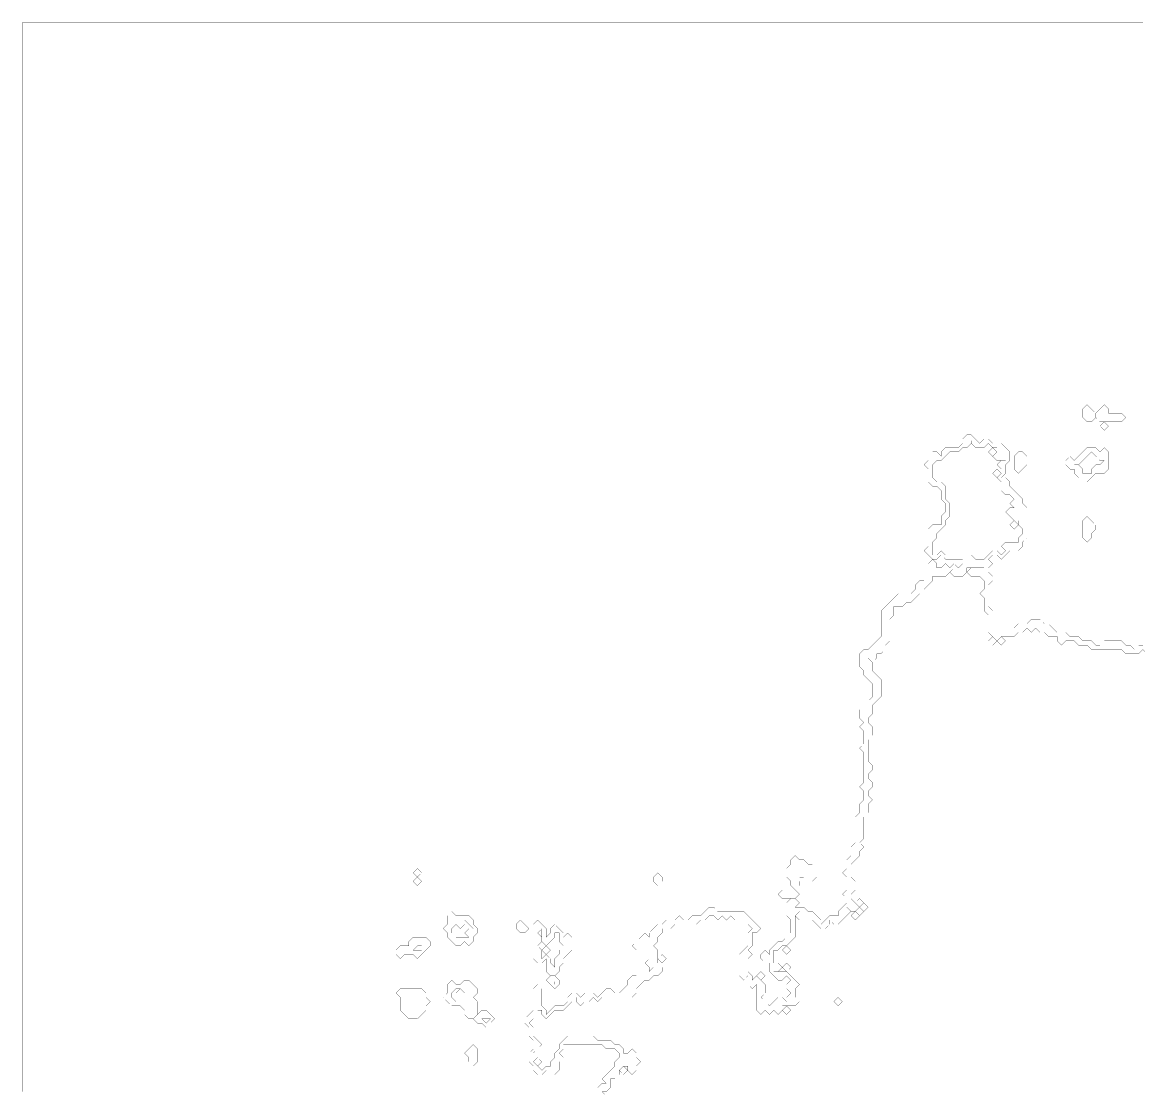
# Model space of a CAD drawing. Header units: metres. Extents: x 0 to 5045, y -5045 to 0.
# Drawn here: x 0 to 2567, y -2453 to 0 of the extents above; entities that cross this region are included whole.
import ezdxf

# ---------------------------------------------------------------- set-up
doc = ezdxf.new("R2010")
doc.units = ezdxf.units.M
doc.layers.add('conductor', color=1, linetype='Continuous')
doc.layers.add('substrate', color=5, linetype='Continuous')

msp = doc.modelspace()

# ---------------------------------------------------------------- linework, layer by layer
at = {"layer": 'conductor', "const_width": 0.5}
for points in [[(2181.9, -957.7), (2181.9, -967.6), (2172.1, -977.4), (2162.2, -977.4), (2152.3, -987.3), (2142.5, -987.3), (2132.6, -987.3), (2122.7, -997.2), (2112.8, -1007.1), (2103, -1007.1), (2093.1, -1016.9), (2093.1, -1026.8), (2093.1, -1036.7), (2093.1, -1046.5), (2103, -1056.4), (2112.8, -1056.4), (2122.7, -1066.3), (2122.7, -1076.2), (2122.7, -1086), (2122.7, -1095.9), (2132.6, -1105.8), (2132.6, -1115.7), (2132.6, -1125.5), (2132.6, -1135.4), (2122.7, -1145.3), (2122.7, -1155.1), (2112.8, -1165), (2103, -1174.9), (2103, -1184.8), (2093.1, -1194.6), (2093.1, -1204.5), (2093.1, -1214.4), (2093.1, -1224.3), (2103, -1224.3), (2112.8, -1214.4), (2122.7, -1224.3), (2132.6, -1224.3), (2142.5, -1224.3), (2152.3, -1224.3), (2162.2, -1224.3), (2172.1, -1224.3), (2181.9, -1224.3), (2191.8, -1234.1), (2201.7, -1234.1), (2211.6, -1234.1), (2221.4, -1224.3), (2231.3, -1214.4), (2241.2, -1214.4), (2251.1, -1224.3), (2260.9, -1214.4), (2251.1, -1204.5), (2260.9, -1194.6), (2270.8, -1194.6), (2280.7, -1194.6), (2290.5, -1194.6), (2290.5, -1184.8), (2300.4, -1174.9), (2300.4, -1165), (2290.5, -1155.1), (2290.5, -1145.3), (2280.7, -1145.3), (2270.8, -1135.4), (2260.9, -1125.5), (2270.8, -1115.7), (2280.7, -1115.7), (2270.8, -1105.8), (2280.7, -1095.9), (2270.8, -1086), (2260.9, -1086), (2251.1, -1076.2), (2251.1, -1066.3), (2251.1, -1056.4), (2241.2, -1046.5), (2251.1, -1036.7), (2251.1, -1026.8), (2241.2, -1016.9), (2251.1, -1007.1), (2260.9, -1007.1), (2251.1, -1007.1), (2241.2, -1007.1), (2231.3, -997.2), (2241.2, -987.3), (2241.2, -977.4), (2231.3, -977.4), (2221.4, -967.6), (2211.6, -977.4), (2201.7, -977.4), (2191.8, -977.4), (2181.9, -967.6)], [(2221.4, -987.3), (2231.3, -977.4), (2241.2, -987.3), (2231.3, -997.2)], [(2458.4, -987.3), (2448.5, -997.2), (2438.6, -1007.1), (2428.8, -1016.9), (2418.9, -1016.9), (2428.8, -1016.9), (2438.6, -1026.8), (2438.6, -1036.7), (2448.5, -1036.7), (2458.4, -1036.7), (2458.4, -1026.8), (2468.3, -1016.9), (2478.1, -1016.9), (2488, -1007.1), (2478.1, -1007.1), (2468.3, -997.2)], [(2231.3, -1036.7), (2241.2, -1026.8), (2251.1, -1036.7), (2241.2, -1046.5)], [(2270.8, -1155.1), (2280.7, -1145.3), (2290.5, -1155.1), (2280.7, -1165)], [(2142.5, -1253.9), (2132.6, -1263.8), (2122.7, -1273.6), (2112.8, -1273.6), (2103, -1273.6), (2093.1, -1273.6), (2093.1, -1283.5), (2083.2, -1293.4), (2073.3, -1303.2), (2063.5, -1303.2), (2063.5, -1313.1), (2053.6, -1323), (2043.7, -1332.9), (2033.8, -1332.9), (2024, -1342.7), (2014.1, -1342.7), (2004.2, -1342.7), (2004.2, -1352.6), (2004.2, -1362.5), (1994.4, -1372.4), (1994.4, -1382.2), (1994.4, -1392.1), (1994.4, -1402), (1994.4, -1411.8), (1994.4, -1421.7), (1984.5, -1431.6), (1984.5, -1441.5), (1974.6, -1451.3), (1964.7, -1451.3), (1964.7, -1461.2), (1954.9, -1471.1), (1945, -1461.2), (1954.9, -1471.1), (1954.9, -1481), (1954.9, -1490.8), (1964.7, -1500.7), (1974.6, -1510.6), (1974.6, -1520.4), (1974.6, -1530.3), (1974.6, -1540.2), (1974.6, -1550.1), (1964.7, -1559.9), (1954.9, -1569.8), (1954.9, -1579.7), (1954.9, -1589.6), (1945, -1599.4), (1945, -1609.3), (1954.9, -1619.2), (1954.9, -1629.1), (1954.9, -1638.9), (1945, -1648.8), (1945, -1658.7), (1945, -1668.5), (1945, -1678.4), (1945, -1688.3), (1945, -1698.2), (1954.9, -1708), (1954.9, -1717.9), (1945, -1727.8), (1945, -1737.7), (1954.9, -1747.5), (1954.9, -1757.4), (1945, -1767.3), (1945, -1777.1), (1954.9, -1787), (1945, -1796.9), (1945, -1806.8), (1945, -1816.6), (1935.1, -1826.5), (1935.1, -1836.4), (1935.1, -1846.3), (1935.1, -1856.1), (1935.1, -1866), (1935.1, -1875.9), (1925.2, -1885.8), (1935.1, -1895.6), (1925.2, -1905.5), (1925.2, -1915.4), (1915.4, -1925.2), (1905.5, -1935.1), (1905.5, -1945), (1905.5, -1954.9), (1905.5, -1964.7), (1915.4, -1974.6), (1915.4, -1984.5), (1915.4, -1994.4), (1905.5, -2004.2), (1905.5, -2014.1), (1915.4, -2024), (1925.2, -2033.8), (1915.4, -2043.7), (1905.5, -2043.7), (1895.6, -2033.8), (1905.5, -2043.7), (1895.6, -2053.6), (1885.8, -2063.5), (1875.9, -2073.3), (1866, -2073.3), (1856.1, -2063.5), (1856.1, -2073.3), (1846.3, -2083.2), (1836.4, -2083.2), (1826.5, -2073.3), (1816.6, -2063.5), (1806.8, -2063.5), (1796.9, -2063.5), (1787, -2063.5), (1777.1, -2053.6), (1787, -2043.7), (1777.1, -2053.6), (1777.1, -2063.5), (1777.1, -2073.3), (1777.1, -2083.2), (1777.1, -2093.1), (1777.1, -2103), (1767.3, -2112.8), (1757.4, -2122.7), (1747.5, -2122.7), (1737.7, -2132.6), (1727.8, -2132.6), (1727.8, -2142.5), (1727.8, -2152.3), (1727.8, -2162.2), (1737.7, -2162.2), (1747.5, -2172.1), (1737.7, -2181.9), (1727.8, -2181.9), (1737.7, -2181.9), (1747.5, -2181.9), (1757.4, -2181.9), (1767.3, -2191.8), (1777.1, -2201.7), (1787, -2211.6), (1777.1, -2221.4), (1777.1, -2231.3), (1777.1, -2241.2), (1787, -2251.1), (1777.1, -2260.9), (1767.3, -2260.9), (1757.4, -2260.9), (1747.5, -2260.9), (1747.5, -2270.8), (1737.7, -2280.7), (1727.8, -2270.8), (1717.9, -2280.7), (1708, -2270.8), (1698.2, -2280.7), (1688.3, -2270.8), (1688.3, -2260.9), (1688.3, -2251.1), (1688.3, -2241.2), (1688.3, -2231.3), (1688.3, -2221.4), (1688.3, -2211.6), (1678.4, -2221.4), (1668.5, -2211.6), (1668.5, -2201.7), (1668.5, -2191.8), (1658.7, -2201.7), (1648.8, -2191.8), (1648.8, -2181.9), (1648.8, -2172.1), (1648.8, -2162.2), (1648.8, -2152.3), (1648.8, -2142.5), (1658.7, -2132.6), (1668.5, -2122.7), (1668.5, -2112.8), (1668.5, -2103), (1668.5, -2093.1), (1678.4, -2083.2), (1668.5, -2073.3), (1668.5, -2063.5), (1658.7, -2063.5), (1648.8, -2063.5), (1638.9, -2063.5), (1629.1, -2053.6), (1619.2, -2063.5), (1609.3, -2053.6), (1599.4, -2063.5), (1589.6, -2053.6), (1579.7, -2053.6), (1569.8, -2063.5), (1559.9, -2063.5), (1550.1, -2073.3), (1540.2, -2073.3), (1530.3, -2073.3), (1520.4, -2073.3), (1510.6, -2073.3), (1500.7, -2073.3), (1490.8, -2083.2), (1481, -2083.2), (1471.1, -2083.2), (1471.1, -2093.1), (1461.2, -2103), (1461.2, -2112.8), (1451.3, -2122.7), (1461.2, -2132.6), (1461.2, -2142.5), (1461.2, -2152.3), (1461.2, -2162.2), (1471.1, -2172.1), (1471.1, -2181.9), (1461.2, -2191.8), (1451.3, -2191.8), (1441.5, -2201.7), (1431.6, -2201.7), (1421.7, -2211.6), (1411.8, -2221.4), (1411.8, -2231.3), (1402, -2241.2), (1392.1, -2241.2), (1382.2, -2241.2), (1372.4, -2241.2), (1362.5, -2241.2), (1352.6, -2241.2), (1342.7, -2241.2), (1332.9, -2241.2), (1323, -2251.1), (1313.1, -2241.2), (1303.2, -2251.1), (1293.4, -2251.1), (1283.5, -2260.9), (1273.6, -2251.1), (1273.6, -2241.2), (1263.8, -2241.2), (1263.8, -2251.1), (1253.9, -2260.9), (1244, -2270.8), (1234.1, -2270.8), (1224.3, -2270.8), (1214.4, -2280.7), (1204.5, -2290.5), (1194.6, -2280.7), (1194.6, -2270.8), (1184.8, -2270.8), (1174.9, -2280.7), (1174.9, -2290.5), (1165, -2300.4), (1174.9, -2310.3), (1174.9, -2320.2), (1174.9, -2330), (1184.8, -2339.9), (1194.6, -2349.8), (1184.8, -2359.7), (1174.9, -2369.5), (1174.9, -2379.4), (1174.9, -2389.3), (1184.8, -2399.2), (1194.6, -2409), (1204.5, -2399.2), (1214.4, -2399.2), (1214.4, -2389.3), (1224.3, -2379.4), (1224.3, -2369.5), (1234.1, -2359.7), (1234.1, -2349.8), (1244, -2339.9), (1253.9, -2330), (1263.8, -2330), (1273.6, -2330), (1283.5, -2330), (1293.4, -2330), (1303.2, -2330), (1313.1, -2330), (1323, -2339.9), (1332.9, -2339.9), (1342.7, -2339.9), (1352.6, -2339.9), (1362.5, -2349.8), (1372.4, -2349.8), (1382.2, -2359.7), (1382.2, -2369.5), (1392.1, -2369.5), (1402, -2359.7), (1411.8, -2369.5), (1411.8, -2379.4), (1421.7, -2389.3), (1411.8, -2399.2), (1411.8, -2409), (1402, -2418.9), (1392.1, -2409), (1392.1, -2399.2), (1382.2, -2399.2), (1372.4, -2409), (1372.4, -2418.9), (1362.5, -2428.8), (1352.6, -2428.8), (1352.6, -2438.6), (1352.6, -2448.5), (1342.7, -2458.4), (1332.9, -2458.4), (1342.7, -2468.3), (1332.9, -2478.1), (1342.7, -2488), (1342.7, -2497.9), (1352.6, -2507.8), (1352.6, -2517.6), (1362.5, -2507.8), (1362.5, -2497.9), (1372.4, -2488), (1382.2, -2478.1), (1392.1, -2478.1), (1402, -2468.3), (1411.8, -2478.1), (1421.7, -2488), (1431.6, -2497.9), (1441.5, -2507.8), (1431.6, -2517.6), (1441.5, -2517.6), (1451.3, -2527.5), (1441.5, -2537.4), (1441.5, -2547.2), (1431.6, -2557.1), (1431.6, -2567), (1421.7, -2576.9), (1411.8, -2586.7), (1402, -2596.6), (1392.1, -2596.6), (1382.2, -2586.7), (1372.4, -2586.7), (1362.5, -2576.9), (1352.6, -2576.9), (1342.7, -2586.7), (1352.6, -2596.6), (1362.5, -2596.6), (1372.4, -2586.7), (1382.2, -2596.6), (1392.1, -2596.6), (1402, -2596.6), (1411.8, -2606.5), (1421.7, -2616.4), (1411.8, -2626.2), (1421.7, -2636.1), (1431.6, -2646), (1441.5, -2655.8), (1441.5, -2665.7), (1431.6, -2675.6), (1441.5, -2675.6), (1451.3, -2685.5), (1451.3, -2695.3), (1451.3, -2705.2), (1441.5, -2715.1), (1431.6, -2715.1), (1441.5, -2715.1), (1451.3, -2725), (1441.5, -2734.8), (1441.5, -2744.7), (1431.6, -2754.6), (1431.6, -2764.5), (1421.7, -2774.3), (1421.7, -2784.2), (1411.8, -2794.1), (1411.8, -2803.9), (1402, -2813.8), (1402, -2823.7), (1392.1, -2833.6), (1382.2, -2823.7), (1382.2, -2833.6), (1392.1, -2833.6), (1402, -2843.4), (1402, -2853.3), (1411.8, -2863.2), (1402, -2873.1), (1411.8, -2882.9), (1402, -2892.8), (1402, -2902.7), (1392.1, -2912.5), (1402, -2922.4), (1402, -2932.3), (1411.8, -2942.2), (1411.8, -2952), (1421.7, -2961.9), (1421.7, -2971.8), (1431.6, -2971.8), (1441.5, -2971.8), (1451.3, -2981.7), (1451.3, -2991.5), (1461.2, -3001.4), (1471.1, -3001.4), (1481, -3001.4), (1490.8, -2991.5), (1500.7, -3001.4), (1510.6, -3001.4), (1520.4, -2991.5), (1530.3, -2991.5), (1540.2, -2991.5), (1550.1, -3001.4), (1559.9, -3011.3), (1569.8, -3011.3), (1579.7, -3021.2), (1569.8, -3031), (1579.7, -3040.9), (1589.6, -3050.8), (1579.7, -3060.6), (1589.6, -3070.5), (1599.4, -3070.5), (1609.3, -3080.4), (1619.2, -3070.5), (1629.1, -3080.4), (1638.9, -3070.5), (1648.8, -3070.5), (1658.7, -3070.5), (1668.5, -3070.5), (1678.4, -3070.5), (1688.3, -3070.5), (1698.2, -3080.4), (1708, -3080.4), (1717.9, -3080.4), (1727.8, -3070.5), (1737.7, -3070.5), (1747.5, -3070.5), (1757.4, -3070.5), (1767.3, -3070.5), (1777.1, -3070.5), (1787, -3070.5), (1796.9, -3070.5), (1806.8, -3070.5), (1816.6, -3070.5), (1826.5, -3070.5), (1826.5, -3060.6), (1836.4, -3050.8), (1826.5, -3040.9), (1836.4, -3031), (1826.5, -3021.2), (1826.5, -3011.3), (1826.5, -3001.4), (1816.6, -2991.5), (1826.5, -2981.7), (1836.4, -2971.8), (1846.3, -2971.8), (1856.1, -2981.7), (1866, -2991.5), (1875.9, -2991.5), (1885.8, -2991.5), (1895.6, -2991.5), (1905.5, -3001.4), (1895.6, -3011.3), (1905.5, -3011.3), (1915.4, -3011.3), (1925.2, -3021.2), (1915.4, -3031), (1925.2, -3040.9), (1925.2, -3050.8), (1925.2, -3060.6), (1925.2, -3070.5), (1925.2, -3080.4), (1925.2, -3090.3), (1935.1, -3100.1), (1945, -3110), (1945, -3119.9), (1954.9, -3129.8), (1945, -3139.6), (1945, -3149.5), (1945, -3159.4), (1945, -3169.2), (1935.1, -3179.1), (1935.1, -3189), (1935.1, -3198.9), (1945, -3208.7), (1954.9, -3218.6), (1954.9, -3228.5), (1964.7, -3238.4), (1974.6, -3248.2), (1974.6, -3258.1), (1974.6, -3268), (1984.5, -3277.9), (1994.4, -3287.7), (1984.5, -3297.6), (1994.4, -3297.6), (2004.2, -3307.5), (2004.2, -3317.3), (2014.1, -3317.3), (2024, -3307.5), (2033.8, -3297.6), (2043.7, -3297.6), (2053.6, -3297.6), (2063.5, -3297.6), (2073.3, -3287.7), (2083.2, -3277.9), (2093.1, -3277.9), (2103, -3277.9), (2112.8, -3287.7), (2112.8, -3297.6), (2122.7, -3307.5), (2122.7, -3317.3), (2112.8, -3327.2), (2103, -3337.1), (2093.1, -3337.1), (2093.1, -3347), (2083.2, -3356.8), (2073.3, -3356.8), (2063.5, -3356.8), (2053.6, -3356.8), (2043.7, -3366.7), (2033.8, -3366.7), (2043.7, -3366.7), (2053.6, -3376.6), (2063.5, -3386.5), (2053.6, -3396.3), (2043.7, -3396.3), (2053.6, -3406.2), (2043.7, -3416.1), (2033.8, -3416.1), (2024, -3425.9), (2014.1, -3435.8), (2004.2, -3445.7), (1994.4, -3455.6), (1984.5, -3455.6), (1984.5, -3465.4), (1974.6, -3475.3), (1974.6, -3485.2), (1964.7, -3495.1), (1964.7, -3504.9), (1964.7, -3514.8), (1954.9, -3524.7), (1954.9, -3534.6), (1954.9, -3544.4), (1964.7, -3554.3), (1974.6, -3564.2), (1984.5, -3564.2), (1994.4, -3554.3), (2004.2, -3564.2), (2014.1, -3564.2), (2024, -3574), (2033.8, -3574), (2043.7, -3583.9), (2053.6, -3583.9), (2063.5, -3593.8), (2073.3, -3593.8), (2083.2, -3603.7), (2093.1, -3613.5), (2103, -3623.4), (2112.8, -3633.3), (2122.7, -3623.4), (2132.6, -3633.3), (2142.5, -3623.4), (2152.3, -3613.5), (2162.2, -3613.5), (2172.1, -3613.5), (2181.9, -3613.5), (2191.8, -3613.5), (2201.7, -3613.5), (2211.6, -3613.5), (2221.4, -3613.5), (2231.3, -3613.5), (2241.2, -3613.5), (2251.1, -3613.5), (2260.9, -3613.5), (2270.8, -3613.5), (2280.7, -3613.5), (2290.5, -3603.7), (2300.4, -3603.7), (2310.3, -3603.7), (2320.2, -3593.8), (2330, -3593.8), (2339.9, -3593.8), (2349.8, -3593.8), (2359.7, -3583.9), (2369.5, -3583.9), (2369.5, -3574), (2379.4, -3564.2), (2389.3, -3574), (2399.2, -3564.2), (2409, -3574), (2418.9, -3583.9), (2428.8, -3583.9), (2438.6, -3583.9), (2448.5, -3583.9), (2458.4, -3583.9), (2468.3, -3583.9), (2478.1, -3583.9), (2488, -3593.8), (2497.9, -3593.8), (2507.8, -3603.7), (2517.6, -3593.8), (2527.5, -3603.7), (2527.5, -3613.5), (2527.5, -3603.7), (2537.4, -3593.8), (2547.2, -3593.8), (2557.1, -3593.8), (2567, -3603.7), (2567, -3613.5), (2576.9, -3603.7), (2586.7, -3603.7), (2596.6, -3593.8), (2606.5, -3603.7), (2616.4, -3593.8), (2626.2, -3593.8), (2636.1, -3593.8), (2646, -3583.9), (2655.8, -3583.9), (2665.7, -3583.9), (2675.6, -3583.9), (2685.5, -3593.8), (2695.3, -3603.7), (2705.2, -3613.5), (2715.1, -3623.4), (2725, -3633.3), (2725, -3643.2), (2734.8, -3643.2), (2744.7, -3643.2), (2754.6, -3643.2), (2764.5, -3643.2), (2774.3, -3633.3), (2784.2, -3623.4), (2794.1, -3623.4), (2803.9, -3613.5), (2813.8, -3613.5), (2823.7, -3613.5), (2833.6, -3603.7), (2843.4, -3613.5), (2853.3, -3603.7), (2863.2, -3603.7), (2873.1, -3603.7), (2882.9, -3603.7), (2892.8, -3603.7), (2902.7, -3603.7), (2912.5, -3593.8), (2922.4, -3593.8), (2932.3, -3593.8), (2942.2, -3593.8), (2952, -3593.8), (2961.9, -3583.9), (2971.8, -3593.8), (2971.8, -3583.9), (2981.7, -3574), (2991.5, -3574), (3001.4, -3583.9), (3011.3, -3583.9), (3021.2, -3574), (3031, -3574), (3040.9, -3574), (3050.8, -3574), (3060.6, -3574), (3070.5, -3574), (3080.4, -3574), (3090.3, -3574), (3100.1, -3583.9), (3100.1, -3574), (3110, -3564.2), (3119.9, -3574), (3119.9, -3564.2), (3119.9, -3554.3), (3119.9, -3544.4), (3119.9, -3534.6), (3110, -3524.7), (3100.1, -3514.8), (3100.1, -3504.9), (3100.1, -3495.1), (3100.1, -3485.2), (3100.1, -3475.3), (3100.1, -3465.4), (3090.3, -3455.6), (3080.4, -3445.7), (3080.4, -3435.8), (3070.5, -3425.9), (3080.4, -3416.1), (3080.4, -3406.2), (3080.4, -3396.3), (3080.4, -3386.5), (3080.4, -3376.6), (3070.5, -3366.7), (3060.6, -3356.8), (3050.8, -3347), (3060.6, -3337.1), (3060.6, -3327.2), (3060.6, -3317.3), (3070.5, -3307.5), (3070.5, -3297.6), (3070.5, -3287.7), (3060.6, -3277.9), (3050.8, -3268), (3050.8, -3258.1), (3050.8, -3248.2), (3050.8, -3238.4), (3060.6, -3228.5), (3070.5, -3228.5), (3080.4, -3218.6), (3090.3, -3208.7), (3090.3, -3198.9), (3090.3, -3189), (3100.1, -3179.1), (3110, -3169.2), (3119.9, -3169.2), (3119.9, -3159.4), (3129.8, -3149.5), (3139.6, -3139.6), (3149.5, -3129.8), (3159.4, -3129.8), (3169.2, -3129.8), (3179.1, -3119.9), (3179.1, -3110), (3179.1, -3100.1), (3189, -3090.3), (3198.9, -3090.3), (3208.7, -3090.3), (3208.7, -3080.4), (3218.6, -3070.5), (3228.5, -3070.5), (3218.6, -3060.6), (3218.6, -3050.8), (3218.6, -3040.9), (3218.6, -3031), (3228.5, -3021.2), (3238.4, -3011.3), (3248.2, -3001.4), (3248.2, -2991.5), (3248.2, -2981.7), (3258.1, -2971.8), (3268, -2971.8), (3277.9, -2961.9), (3277.9, -2952), (3287.7, -2942.2), (3297.6, -2932.3), (3307.5, -2942.2), (3317.3, -2942.2), (3327.2, -2952), (3317.3, -2961.9), (3327.2, -2971.8), (3337.1, -2971.8), (3347, -2981.7), (3347, -2991.5), (3356.8, -3001.4), (3356.8, -3011.3), (3366.7, -3011.3), (3376.6, -3011.3), (3386.5, -3021.2), (3386.5, -3031), (3396.3, -3040.9), (3396.3, -3031), (3406.2, -3021.2), (3416.1, -3011.3), (3425.9, -3011.3), (3435.8, -3001.4), (3445.7, -3001.4), (3455.6, -3001.4), (3465.4, -3011.3), (3475.3, -3011.3), (3485.2, -3011.3), (3495.1, -3011.3), (3504.9, -3021.2), (3495.1, -3031), (3504.9, -3040.9), (3514.8, -3031), (3524.7, -3040.9), (3524.7, -3050.8), (3534.6, -3060.6), (3544.4, -3060.6), (3554.3, -3060.6), (3564.2, -3050.8), (3574, -3050.8), (3574, -3040.9), (3574, -3031), (3564.2, -3021.2), (3574, -3011.3), (3564.2, -3001.4), (3574, -2991.5), (3583.9, -2981.7), (3593.8, -2971.8), (3603.7, -2971.8), (3613.5, -2961.9), (3623.4, -2961.9), (3633.3, -2971.8), (3643.2, -2971.8), (3643.2, -2961.9), (3653, -2952), (3662.9, -2961.9), (3672.8, -2952), (3682.6, -2952), (3682.6, -2942.2), (3682.6, -2932.3), (3692.5, -2922.4), (3702.4, -2922.4), (3712.3, -2912.5), (3722.1, -2922.4), (3732, -2912.5), (3741.9, -2922.4), (3741.9, -2932.3), (3751.8, -2932.3), (3761.6, -2932.3), (3771.5, -2932.3), (3771.5, -2922.4), (3771.5, -2912.5), (3781.4, -2902.7), (3791.2, -2892.8), (3801.1, -2902.7), (3801.1, -2912.5), (3801.1, -2902.7), (3801.1, -2892.8), (3791.2, -2892.8), (3781.4, -2902.7), (3771.5, -2902.7), (3761.6, -2892.8), (3761.6, -2882.9), (3751.8, -2882.9), (3741.9, -2873.1), (3732, -2873.1), (3722.1, -2863.2), (3722.1, -2853.3), (3722.1, -2843.4), (3712.3, -2843.4), (3702.4, -2833.6), (3702.4, -2823.7), (3692.5, -2813.8), (3702.4, -2803.9), (3702.4, -2794.1), (3712.3, -2784.2), (3722.1, -2774.3), (3722.1, -2764.5), (3722.1, -2754.6), (3712.3, -2744.7), (3712.3, -2734.8), (3712.3, -2725), (3702.4, -2715.1), (3702.4, -2705.2), (3692.5, -2705.2), (3682.6, -2695.3), (3682.6, -2685.5), (3672.8, -2675.6), (3672.8, -2665.7), (3662.9, -2655.8), (3653, -2655.8), (3643.2, -2646), (3643.2, -2636.1), (3643.2, -2626.2), (3643.2, -2616.4), (3643.2, -2606.5), (3633.3, -2596.6), (3633.3, -2586.7), (3623.4, -2586.7), (3613.5, -2576.9), (3603.7, -2567), (3603.7, -2557.1), (3593.8, -2557.1), (3583.9, -2547.2), (3574, -2547.2), (3564.2, -2537.4), (3564.2, -2527.5), (3564.2, -2517.6), (3564.2, -2507.8), (3574, -2497.9), (3583.9, -2488), (3593.8, -2488), (3593.8, -2478.1), (3593.8, -2468.3), (3593.8, -2458.4), (3593.8, -2448.5), (3593.8, -2438.6), (3593.8, -2428.8), (3593.8, -2418.9), (3593.8, -2409), (3593.8, -2399.2), (3593.8, -2389.3), (3593.8, -2379.4), (3583.9, -2369.5), (3593.8, -2359.7), (3593.8, -2349.8), (3603.7, -2339.9), (3613.5, -2330), (3623.4, -2320.2), (3623.4, -2310.3), (3633.3, -2300.4), (3643.2, -2300.4), (3643.2, -2290.5), (3653, -2280.7), (3653, -2270.8), (3662.9, -2260.9), (3662.9, -2251.1), (3662.9, -2241.2), (3653, -2231.3), (3643.2, -2221.4), (3643.2, -2211.6), (3633.3, -2201.7), (3633.3, -2191.8), (3643.2, -2181.9), (3643.2, -2172.1), (3643.2, -2162.2), (3653, -2152.3), (3662.9, -2142.5), (3672.8, -2142.5), (3682.6, -2142.5), (3692.5, -2142.5), (3702.4, -2132.6), (3702.4, -2122.7), (3692.5, -2112.8), (3682.6, -2103), (3682.6, -2093.1), (3682.6, -2083.2), (3672.8, -2073.3), (3662.9, -2063.5), (3653, -2053.6), (3643.2, -2043.7), (3633.3, -2033.8), (3633.3, -2024), (3623.4, -2033.8), (3613.5, -2024), (3603.7, -2014.1), (3593.8, -2004.2), (3583.9, -1994.4), (3574, -1984.5), (3564.2, -1974.6), (3554.3, -1974.6), (3544.4, -1974.6), (3534.6, -1974.6), (3524.7, -1974.6), (3514.8, -1974.6), (3504.9, -1974.6), (3495.1, -1974.6), (3485.2, -1964.7), (3485.2, -1954.9), (3475.3, -1954.9), (3465.4, -1954.9), (3455.6, -1954.9), (3445.7, -1945), (3435.8, -1935.1), (3425.9, -1945), (3416.1, -1945), (3406.2, -1935.1), (3396.3, -1935.1), (3386.5, -1945), (3376.6, -1945), (3366.7, -1935.1), (3356.8, -1935.1), (3347, -1945), (3337.1, -1945), (3327.2, -1945), (3317.3, -1954.9), (3307.5, -1954.9), (3297.6, -1954.9), (3287.7, -1964.7), (3277.9, -1954.9), (3268, -1954.9), (3258.1, -1945), (3248.2, -1945), (3238.4, -1935.1), (3228.5, -1935.1), (3218.6, -1935.1), (3208.7, -1925.2), (3198.9, -1925.2), (3189, -1925.2), (3179.1, -1925.2), (3169.2, -1925.2), (3159.4, -1925.2), (3149.5, -1925.2), (3139.6, -1925.2), (3129.8, -1925.2), (3119.9, -1925.2), (3110, -1925.2), (3100.1, -1915.4), (3090.3, -1915.4), (3080.4, -1915.4), (3070.5, -1905.5), (3060.6, -1915.4), (3050.8, -1915.4), (3040.9, -1915.4), (3031, -1925.2), (3021.2, -1915.4), (3011.3, -1915.4), (3001.4, -1915.4), (2991.5, -1905.5), (2991.5, -1895.6), (2991.5, -1885.8), (2981.7, -1875.9), (2981.7, -1866), (2981.7, -1856.1), (2971.8, -1846.3), (2971.8, -1836.4), (2971.8, -1826.5), (2961.9, -1816.6), (2961.9, -1806.8), (2961.9, -1796.9), (2971.8, -1787), (2971.8, -1777.1), (2971.8, -1767.3), (2971.8, -1757.4), (2981.7, -1747.5), (2971.8, -1737.7), (2971.8, -1727.8), (2981.7, -1717.9), (2981.7, -1708), (2991.5, -1698.2), (3001.4, -1688.3), (3001.4, -1678.4), (3011.3, -1668.5), (3011.3, -1658.7), (3011.3, -1648.8), (3001.4, -1638.9), (3011.3, -1629.1), (3001.4, -1619.2), (3001.4, -1609.3), (3001.4, -1599.4), (3001.4, -1589.6), (2991.5, -1579.7), (3001.4, -1569.8), (3011.3, -1569.8), (3011.3, -1559.9), (3021.2, -1550.1), (3031, -1550.1), (3040.9, -1559.9), (3050.8, -1569.8), (3060.6, -1569.8), (3070.5, -1579.7), (3060.6, -1589.6), (3070.5, -1599.4), (3070.5, -1609.3), (3080.4, -1609.3), (3090.3, -1609.3), (3100.1, -1609.3), (3110, -1609.3), (3110, -1599.4), (3119.9, -1589.6), (3110, -1579.7), (3110, -1569.8), (3110, -1559.9), (3110, -1550.1), (3110, -1540.2), (3110, -1530.3), (3110, -1520.4), (3110, -1510.6), (3100.1, -1510.6), (3090.3, -1500.7), (3090.3, -1490.8), (3090.3, -1481), (3080.4, -1490.8), (3070.5, -1481), (3070.5, -1471.1), (3060.6, -1461.2), (3050.8, -1451.3), (3050.8, -1441.5), (3050.8, -1431.6), (3040.9, -1421.7), (3031, -1421.7), (3021.2, -1421.7), (3011.3, -1411.8), (3011.3, -1402), (3001.4, -1402), (2991.5, -1392.1), (2981.7, -1382.2), (2981.7, -1372.4), (2971.8, -1362.5), (2971.8, -1352.6), (2971.8, -1342.7), (2961.9, -1332.9), (2961.9, -1323), (2952, -1313.1), (2942.2, -1303.2), (2932.3, -1293.4), (2932.3, -1283.5), (2932.3, -1273.6), (2932.3, -1263.8), (2922.4, -1273.6), (2912.5, -1273.6), (2902.7, -1273.6), (2912.5, -1283.5), (2902.7, -1293.4), (2892.8, -1293.4), (2882.9, -1303.2), (2873.1, -1313.1), (2863.2, -1313.1), (2853.3, -1303.2), (2843.4, -1303.2), (2833.6, -1313.1), (2823.7, -1313.1), (2813.8, -1303.2), (2813.8, -1293.4), (2803.9, -1303.2), (2794.1, -1303.2), (2784.2, -1303.2), (2774.3, -1293.4), (2764.5, -1283.5), (2754.6, -1283.5), (2754.6, -1293.4), (2764.5, -1303.2), (2754.6, -1313.1), (2744.7, -1313.1), (2734.8, -1323), (2725, -1332.9), (2715.1, -1332.9), (2715.1, -1342.7), (2705.2, -1352.6), (2695.3, -1352.6), (2685.5, -1362.5), (2675.6, -1372.4), (2675.6, -1382.2), (2665.7, -1392.1), (2655.8, -1382.2), (2646, -1392.1), (2636.1, -1402), (2626.2, -1411.8), (2616.4, -1421.7), (2606.5, -1431.6), (2596.6, -1441.5), (2586.7, -1451.3), (2576.9, -1441.5), (2567, -1451.3), (2557.1, -1451.3), (2547.2, -1451.3), (2537.4, -1451.3), (2527.5, -1441.5), (2517.6, -1441.5), (2507.8, -1441.5), (2497.9, -1441.5), (2488, -1441.5), (2478.1, -1441.5), (2468.3, -1441.5), (2458.4, -1441.5), (2448.5, -1431.6), (2438.6, -1431.6), (2428.8, -1431.6), (2418.9, -1421.7), (2409, -1421.7), (2399.2, -1421.7), (2389.3, -1431.6), (2379.4, -1421.7), (2379.4, -1411.8), (2369.5, -1411.8), (2359.7, -1411.8), (2349.8, -1402), (2339.9, -1402), (2330, -1392.1), (2320.2, -1402), (2310.3, -1392.1), (2300.4, -1402), (2290.5, -1402), (2280.7, -1411.8), (2270.8, -1411.8), (2260.9, -1411.8), (2251.1, -1411.8), (2241.2, -1421.7), (2231.3, -1411.8), (2221.4, -1402), (2221.4, -1392.1), (2221.4, -1382.2), (2221.4, -1372.4), (2221.4, -1362.5), (2211.6, -1352.6), (2211.6, -1342.7), (2211.6, -1332.9), (2211.6, -1323), (2201.7, -1313.1), (2211.6, -1303.2), (2211.6, -1293.4), (2211.6, -1283.5), (2201.7, -1273.6), (2191.8, -1273.6), (2181.9, -1273.6), (2172.1, -1263.8), (2181.9, -1253.9), (2191.8, -1253.9), (2201.7, -1253.9), (2211.6, -1253.9), (2201.7, -1253.9), (2191.8, -1253.9), (2181.9, -1253.9), (2172.1, -1253.9), (2172.1, -1263.8), (2162.2, -1273.6), (2152.3, -1273.6), (2142.5, -1273.6), (2132.6, -1263.8)], [(2221.4, -1421.7), (2231.3, -1411.8), (2241.2, -1421.7), (2231.3, -1431.6)], [(2241.2, -1421.7), (2251.1, -1411.8), (2260.9, -1421.7), (2251.1, -1431.6)], [(1787, -1964.7), (1796.9, -1964.7)], [(1915.4, -2024), (1925.2, -2014.1), (1935.1, -2024), (1925.2, -2033.8)], [(1925.2, -2033.8), (1935.1, -2024), (1945, -2033.8), (1935.1, -2043.7)], [(1905.5, -2053.6), (1915.4, -2043.7), (1925.2, -2053.6), (1915.4, -2063.5)], [(1915.4, -2043.7), (1925.2, -2033.8), (1935.1, -2043.7), (1925.2, -2053.6)], [(1016.9, -2063.5), (1016.9, -2073.3), (1007.1, -2083.2), (997.2, -2073.3), (987.3, -2083.2), (987.3, -2093.1), (997.2, -2103), (1007.1, -2103), (1016.9, -2103), (1026.8, -2103), (1016.9, -2093.1), (1026.8, -2083.2), (1036.7, -2083.2), (1026.8, -2073.3)], [(1155.1, -2083.2)], [(1194.6, -2083.2), (1184.8, -2093.1), (1194.6, -2103), (1194.6, -2112.8), (1184.8, -2122.7), (1194.6, -2132.6), (1194.6, -2142.5), (1194.6, -2152.3), (1204.5, -2142.5), (1214.4, -2152.3), (1214.4, -2162.2), (1224.3, -2172.1), (1224.3, -2162.2), (1224.3, -2152.3), (1234.1, -2142.5), (1234.1, -2132.6), (1244, -2122.7), (1234.1, -2112.8), (1234.1, -2103), (1234.1, -2093.1), (1224.3, -2093.1), (1224.3, -2103), (1214.4, -2112.8), (1204.5, -2122.7), (1194.6, -2112.8), (1194.6, -2103), (1194.6, -2093.1)], [(908.3, -2122.7), (898.4, -2132.6), (908.3, -2132.6), (918.2, -2132.6), (918.2, -2122.7)], [(1194.6, -2132.6), (1204.5, -2122.7), (1214.4, -2132.6), (1204.5, -2142.5)], [(1747.5, -2132.6), (1757.4, -2122.7), (1767.3, -2132.6), (1757.4, -2142.5)], [(1461.2, -2152.3), (1471.1, -2142.5), (1481, -2152.3), (1471.1, -2162.2)], [(1747.5, -2172.1), (1757.4, -2162.2), (1767.3, -2172.1), (1757.4, -2181.9)], [(1224.3, -2201.7), (1224.3, -2211.6)], [(997.2, -2221.4), (987.3, -2231.3), (987.3, -2241.2), (997.2, -2251.1), (997.2, -2241.2), (997.2, -2231.3), (1007.1, -2221.4), (1016.9, -2231.3), (1016.9, -2241.2), (1016.9, -2251.1), (1016.9, -2260.9), (1016.9, -2251.1), (1016.9, -2241.2), (1016.9, -2231.3), (1007.1, -2221.4)], [(918.2, -2241.2)], [(1866, -2251.1), (1875.9, -2241.2), (1885.8, -2251.1), (1875.9, -2260.9)], [(1747.5, -2270.8), (1757.4, -2260.9), (1767.3, -2270.8), (1757.4, -2280.7)], [(1056.4, -2290.5), (1066.3, -2300.4), (1076.2, -2290.5), (1066.3, -2290.5)], [(1174.9, -2389.3), (1184.8, -2379.4), (1194.6, -2389.3), (1184.8, -2399.2)], [(1372.4, -2409), (1382.2, -2399.2), (1392.1, -2409), (1382.2, -2418.9)]]:
    msp.add_lwpolyline(points, close=True, dxfattribs=at)
at = {"layer": 'substrate', "const_width": 0.5}
for points in [[(2576.9, 0), (2567, 0), (2557.1, 0), (2547.2, 0), (2537.4, 0), (2527.5, 0), (2517.6, 0), (2507.8, 0), (2497.9, 0), (2488, 0), (2478.1, 0), (2468.3, 0), (2458.4, 0), (2448.5, 0), (2438.6, 0), (2428.8, 0), (2418.9, 0), (2409, 0), (2399.2, 0), (2389.3, 0), (2379.4, 0), (2369.5, 0), (2359.7, 0), (2349.8, 0), (2339.9, 0), (2330, 0), (2320.2, 0), (2310.3, 0), (2300.4, 0), (2290.5, 0), (2280.7, 0), (2270.8, 0), (2260.9, 0), (2251.1, 0), (2241.2, 0), (2231.3, 0), (2221.4, 0), (2211.6, 0), (2201.7, 0), (2191.8, 0), (2181.9, 0), (2172.1, 0), (2162.2, 0), (2152.3, 0), (2142.5, 0), (2132.6, 0), (2122.7, 0), (2112.8, 0), (2103, 0), (2093.1, 0), (2083.2, 0), (2073.3, 0), (2063.5, 0), (2053.6, 0), (2043.7, 0), (2033.8, 0), (2024, 0), (2014.1, 0), (2004.2, 0), (1994.4, 0), (1984.5, 0), (1974.6, 0), (1964.7, 0), (1954.9, 0), (1945, 0), (1935.1, 0), (1925.2, 0), (1915.4, 0), (1905.5, 0), (1895.6, 0), (1885.8, 0), (1875.9, 0), (1866, 0), (1856.1, 0), (1846.3, 0), (1836.4, 0), (1826.5, 0), (1816.6, 0), (1806.8, 0), (1796.9, 0), (1787, 0), (1777.1, 0), (1767.3, 0), (1757.4, 0), (1747.5, 0), (1737.7, 0), (1727.8, 0), (1717.9, 0), (1708, 0), (1698.2, 0), (1688.3, 0), (1678.4, 0), (1668.5, 0), (1658.7, 0), (1648.8, 0), (1638.9, 0), (1629.1, 0), (1619.2, 0), (1609.3, 0), (1599.4, 0), (1589.6, 0), (1579.7, 0), (1569.8, 0), (1559.9, 0), (1550.1, 0), (1540.2, 0), (1530.3, 0), (1520.4, 0), (1510.6, 0), (1500.7, 0), (1490.8, 0), (1481, 0), (1471.1, 0), (1461.2, 0), (1451.3, 0), (1441.5, 0), (1431.6, 0), (1421.7, 0), (1411.8, 0), (1402, 0), (1392.1, 0), (1382.2, 0), (1372.4, 0), (1362.5, 0), (1352.6, 0), (1342.7, 0), (1332.9, 0), (1323, 0), (1313.1, 0), (1303.2, 0), (1293.4, 0), (1283.5, 0), (1273.6, 0), (1263.8, 0), (1253.9, 0), (1244, 0), (1234.1, 0), (1224.3, 0), (1214.4, 0), (1204.5, 0), (1194.6, 0), (1184.8, 0), (1174.9, 0), (1165, 0), (1155.1, 0), (1145.3, 0), (1135.4, 0), (1125.5, 0), (1115.7, 0), (1105.8, 0), (1095.9, 0), (1086, 0), (1076.2, 0), (1066.3, 0), (1056.4, 0), (1046.5, 0), (1036.7, 0), (1026.8, 0), (1016.9, 0), (1007.1, 0), (997.2, 0), (987.3, 0), (977.4, 0), (967.6, 0), (957.7, 0), (947.8, 0), (937.9, 0), (928.1, 0), (918.2, 0), (908.3, 0), (898.4, 0), (888.6, 0), (878.7, 0), (868.8, 0), (859, 0), (849.1, 0), (839.2, 0), (829.3, 0), (819.5, 0), (809.6, 0), (799.7, 0), (789.8, 0), (780, 0), (770.1, 0), (760.2, 0), (750.4, 0), (740.5, 0), (730.6, 0), (720.7, 0), (710.9, 0), (701, 0), (691.1, 0), (681.2, 0), (671.4, 0), (661.5, 0), (651.6, 0), (641.7, 0), (631.9, 0), (622, 0), (612.1, 0), (602.3, 0), (592.4, 0), (582.5, 0), (572.6, 0), (562.8, 0), (552.9, 0), (543, 0), (533.1, 0), (523.3, 0), (513.4, 0), (503.5, 0), (493.7, 0), (483.8, 0), (473.9, 0), (464, 0), (454.2, 0), (444.3, 0), (434.4, 0), (424.5, 0), (414.7, 0), (404.8, 0), (394.9, 0), (385, 0), (375.2, 0), (365.3, 0), (355.4, 0), (345.6, 0), (335.7, 0), (325.8, 0), (315.9, 0), (306.1, 0), (296.2, 0), (286.3, 0), (276.4, 0), (266.6, 0), (256.7, 0), (246.8, 0), (237, 0), (227.1, 0), (217.2, 0), (207.3, 0), (197.5, 0), (187.6, 0), (177.7, 0), (167.8, 0), (158, 0), (148.1, 0), (138.2, 0), (128.3, 0), (118.5, 0), (108.6, 0), (98.7, 0), (88.9, 0), (79, 0), (69.1, 0), (59.2, 0), (49.4, 0), (39.5, 0), (29.6, 0), (19.7, 0), (9.9, 0), (0, 0), (0, -9.9), (0, -19.7), (0, -29.6), (0, -39.5), (0, -49.4), (0, -59.2), (0, -69.1), (0, -79), (0, -88.9), (0, -98.7), (0, -108.6), (0, -118.5), (0, -128.3), (0, -138.2), (0, -148.1), (0, -158), (0, -167.8), (0, -177.7), (0, -187.6), (0, -197.5), (0, -207.3), (0, -217.2), (0, -227.1), (0, -237), (0, -246.8), (0, -256.7), (0, -266.6), (0, -276.4), (0, -286.3), (0, -296.2), (0, -306.1), (0, -315.9), (0, -325.8), (0, -335.7), (0, -345.6), (0, -355.4), (0, -365.3), (0, -375.2), (0, -385), (0, -394.9), (0, -404.8), (0, -414.7), (0, -424.5), (0, -434.4), (0, -444.3), (0, -454.2), (0, -464), (0, -473.9), (0, -483.8), (0, -493.7), (0, -503.5), (0, -513.4), (0, -523.3), (0, -533.1), (0, -543), (0, -552.9), (0, -562.8), (0, -572.6), (0, -582.5), (0, -592.4), (0, -602.3), (0, -612.1), (0, -622), (0, -631.9), (0, -641.7), (0, -651.6), (0, -661.5), (0, -671.4), (0, -681.2), (0, -691.1), (0, -701), (0, -710.9), (0, -720.7), (0, -730.6), (0, -740.5), (0, -750.4), (0, -760.2), (0, -770.1), (0, -780), (0, -789.8), (0, -799.7), (0, -809.6), (0, -819.5), (0, -829.3), (0, -839.2), (0, -849.1), (0, -859), (0, -868.8), (0, -878.7), (0, -888.6), (0, -898.4), (0, -908.3), (0, -918.2), (0, -928.1), (0, -937.9), (0, -947.8), (0, -957.7), (0, -967.6), (0, -977.4), (0, -987.3), (0, -997.2), (0, -1007.1), (0, -1016.9), (0, -1026.8), (0, -1036.7), (0, -1046.5), (0, -1056.4), (0, -1066.3), (0, -1076.2), (0, -1086), (0, -1095.9), (0, -1105.8), (0, -1115.7), (0, -1125.5), (0, -1135.4), (0, -1145.3), (0, -1155.1), (0, -1165), (0, -1174.9), (0, -1184.8), (0, -1194.6), (0, -1204.5), (0, -1214.4), (0, -1224.3), (0, -1234.1), (0, -1244), (0, -1253.9), (0, -1263.8), (0, -1273.6), (0, -1283.5), (0, -1293.4), (0, -1303.2), (0, -1313.1), (0, -1323), (0, -1332.9), (0, -1342.7), (0, -1352.6), (0, -1362.5), (0, -1372.4), (0, -1382.2), (0, -1392.1), (0, -1402), (0, -1411.8), (0, -1421.7), (0, -1431.6), (0, -1441.5), (0, -1451.3), (0, -1461.2), (0, -1471.1), (0, -1481), (0, -1490.8), (0, -1500.7), (0, -1510.6), (0, -1520.4), (0, -1530.3), (0, -1540.2), (0, -1550.1), (0, -1559.9), (0, -1569.8), (0, -1579.7), (0, -1589.6), (0, -1599.4), (0, -1609.3), (0, -1619.2), (0, -1629.1), (0, -1638.9), (0, -1648.8), (0, -1658.7), (0, -1668.5), (0, -1678.4), (0, -1688.3), (0, -1698.2), (0, -1708), (0, -1717.9), (0, -1727.8), (0, -1737.7), (0, -1747.5), (0, -1757.4), (0, -1767.3), (0, -1777.1), (0, -1787), (0, -1796.9), (0, -1806.8), (0, -1816.6), (0, -1826.5), (0, -1836.4), (0, -1846.3), (0, -1856.1), (0, -1866), (0, -1875.9), (0, -1885.8), (0, -1895.6), (0, -1905.5), (0, -1915.4), (0, -1925.2), (0, -1935.1), (0, -1945), (0, -1954.9), (0, -1964.7), (0, -1974.6), (0, -1984.5), (0, -1994.4), (0, -2004.2), (0, -2014.1), (0, -2024), (0, -2033.8), (0, -2043.7), (0, -2053.6), (0, -2063.5), (0, -2073.3), (0, -2083.2), (0, -2093.1), (0, -2103), (0, -2112.8), (0, -2122.7), (0, -2132.6), (0, -2142.5), (0, -2152.3), (0, -2162.2), (0, -2172.1), (0, -2181.9), (0, -2191.8), (0, -2201.7), (0, -2211.6), (0, -2221.4), (0, -2231.3), (0, -2241.2), (0, -2251.1), (0, -2260.9), (0, -2270.8), (0, -2280.7), (0, -2290.5), (0, -2300.4), (0, -2310.3), (0, -2320.2), (0, -2330), (0, -2339.9), (0, -2349.8), (0, -2359.7), (0, -2369.5), (0, -2379.4), (0, -2389.3), (0, -2399.2), (0, -2409), (0, -2418.9), (0, -2428.8), (0, -2438.6), (0, -2448.5), (0, -2458.4)], [(1323, -2458.4), (1323, -2448.5), (1332.9, -2438.6), (1342.7, -2438.6), (1332.9, -2428.8), (1342.7, -2418.9), (1352.6, -2409), (1362.5, -2399.2), (1362.5, -2389.3), (1372.4, -2379.4), (1372.4, -2369.5), (1362.5, -2359.7), (1352.6, -2359.7), (1342.7, -2359.7), (1332.9, -2349.8), (1323, -2349.8), (1313.1, -2349.8), (1303.2, -2349.8), (1293.4, -2349.8), (1283.5, -2349.8), (1273.6, -2349.8), (1263.8, -2349.8), (1253.9, -2349.8), (1244, -2349.8), (1244, -2359.7), (1234.1, -2369.5), (1244, -2379.4), (1234.1, -2389.3), (1234.1, -2399.2), (1234.1, -2409), (1224.3, -2418.9), (1214.4, -2409), (1204.5, -2409), (1194.6, -2418.9), (1184.8, -2418.9), (1174.9, -2409), (1174.9, -2399.2), (1165, -2389.3), (1165, -2379.4), (1165, -2369.5), (1174.9, -2359.7), (1174.9, -2349.8), (1174.9, -2339.9), (1165, -2330), (1165, -2320.2), (1165, -2310.3), (1155.1, -2300.4), (1155.1, -2290.5), (1165, -2280.7), (1174.9, -2270.8), (1174.9, -2260.9), (1174.9, -2251.1), (1174.9, -2241.2), (1174.9, -2231.3), (1174.9, -2221.4), (1184.8, -2211.6), (1194.6, -2221.4), (1194.6, -2231.3), (1194.6, -2241.2), (1194.6, -2251.1), (1194.6, -2260.9), (1204.5, -2270.8), (1204.5, -2280.7), (1214.4, -2270.8), (1224.3, -2260.9), (1234.1, -2260.9), (1244, -2260.9), (1253.9, -2251.1), (1253.9, -2241.2), (1263.8, -2231.3), (1273.6, -2231.3), (1283.5, -2241.2), (1293.4, -2231.3), (1303.2, -2231.3), (1313.1, -2231.3), (1323, -2241.2), (1332.9, -2231.3), (1342.7, -2221.4), (1352.6, -2221.4), (1362.5, -2231.3), (1372.4, -2231.3), (1382.2, -2221.4), (1392.1, -2211.6), (1392.1, -2201.7), (1402, -2191.8), (1411.8, -2191.8), (1411.8, -2181.9), (1411.8, -2172.1), (1411.8, -2162.2), (1411.8, -2152.3), (1411.8, -2142.5), (1411.8, -2132.6), (1402, -2122.7), (1411.8, -2112.8), (1421.7, -2103), (1431.6, -2093.1), (1441.5, -2103), (1441.5, -2093.1), (1451.3, -2083.2), (1461.2, -2073.3), (1471.1, -2073.3), (1481, -2063.5), (1490.8, -2063.5), (1500.7, -2063.5), (1510.6, -2053.6), (1520.4, -2063.5), (1530.3, -2063.5), (1540.2, -2053.6), (1550.1, -2053.6), (1559.9, -2053.6), (1569.8, -2043.7), (1579.7, -2033.8), (1589.6, -2033.8), (1599.4, -2043.7), (1609.3, -2043.7), (1619.2, -2043.7), (1629.1, -2043.7), (1638.9, -2043.7), (1648.8, -2043.7), (1658.7, -2043.7), (1668.5, -2053.6), (1678.4, -2063.5), (1688.3, -2073.3), (1698.2, -2083.2), (1688.3, -2093.1), (1678.4, -2093.1), (1678.4, -2103), (1678.4, -2112.8), (1678.4, -2122.7), (1668.5, -2132.6), (1678.4, -2142.5), (1668.5, -2152.3), (1668.5, -2162.2), (1668.5, -2172.1), (1668.5, -2181.9), (1678.4, -2191.8), (1678.4, -2201.7), (1688.3, -2191.8), (1698.2, -2201.7), (1708, -2211.6), (1708, -2221.4), (1708, -2231.3), (1698.2, -2241.2), (1708, -2251.1), (1717.9, -2260.9), (1727.8, -2251.1), (1737.7, -2241.2), (1747.5, -2241.2), (1757.4, -2251.1), (1757.4, -2241.2), (1767.3, -2231.3), (1757.4, -2221.4), (1757.4, -2211.6), (1767.3, -2201.7), (1757.4, -2191.8), (1747.5, -2201.7), (1737.7, -2201.7), (1727.8, -2191.8), (1717.9, -2181.9), (1717.9, -2172.1), (1717.9, -2162.2), (1708, -2162.2), (1698.2, -2152.3), (1698.2, -2142.5), (1708, -2132.6), (1717.9, -2142.5), (1717.9, -2132.6), (1727.8, -2122.7), (1737.7, -2112.8), (1747.5, -2112.8), (1757.4, -2103), (1767.3, -2093.1), (1767.3, -2083.2), (1767.3, -2073.3), (1767.3, -2063.5), (1757.4, -2053.6), (1757.4, -2043.7), (1757.4, -2033.8), (1757.4, -2024), (1767.3, -2014.1), (1777.1, -2014.1), (1787, -2024), (1777.1, -2033.8), (1787, -2033.8), (1796.9, -2033.8), (1806.8, -2043.7), (1816.6, -2043.7), (1826.5, -2053.6), (1836.4, -2063.5), (1836.4, -2073.3), (1846.3, -2063.5), (1856.1, -2053.6), (1866, -2053.6), (1875.9, -2053.6), (1875.9, -2043.7), (1885.8, -2033.8), (1895.6, -2024), (1895.6, -2014.1), (1885.8, -2004.2), (1895.6, -1994.4), (1895.6, -1984.5), (1895.6, -1974.6), (1895.6, -1964.7), (1885.8, -1954.9), (1895.6, -1945), (1895.6, -1935.1), (1895.6, -1925.2), (1905.5, -1915.4), (1905.5, -1905.5), (1905.5, -1895.6), (1915.4, -1885.8), (1915.4, -1875.9), (1915.4, -1866), (1915.4, -1856.1), (1915.4, -1846.3), (1915.4, -1836.4), (1915.4, -1826.5), (1925.2, -1816.6), (1925.2, -1806.8), (1925.2, -1796.9), (1935.1, -1787), (1935.1, -1777.1), (1935.1, -1767.3), (1925.2, -1757.4), (1935.1, -1747.5), (1935.1, -1737.7), (1935.1, -1727.8), (1935.1, -1717.9), (1935.1, -1708), (1935.1, -1698.2), (1935.1, -1688.3), (1935.1, -1678.4), (1925.2, -1668.5), (1935.1, -1658.7), (1935.1, -1648.8), (1935.1, -1638.9), (1935.1, -1629.1), (1925.2, -1619.2), (1935.1, -1609.3), (1925.2, -1599.4), (1925.2, -1589.6), (1925.2, -1579.7), (1935.1, -1569.8), (1945, -1559.9), (1954.9, -1550.1), (1954.9, -1540.2), (1954.9, -1530.3), (1954.9, -1520.4), (1945, -1510.6), (1935.1, -1500.7), (1935.1, -1490.8), (1925.2, -1481), (1925.2, -1471.1), (1925.2, -1461.2), (1925.2, -1451.3), (1935.1, -1441.5), (1945, -1441.5), (1954.9, -1431.6), (1964.7, -1421.7), (1974.6, -1411.8), (1974.6, -1402), (1974.6, -1392.1), (1974.6, -1382.2), (1974.6, -1372.4), (1974.6, -1362.5), (1974.6, -1352.6), (1984.5, -1342.7), (1994.4, -1332.9), (2004.2, -1323), (2014.1, -1313.1), (2024, -1313.1), (2033.8, -1313.1), (2043.7, -1313.1), (2053.6, -1303.2), (2053.6, -1293.4), (2063.5, -1283.5), (2073.3, -1283.5), (2073.3, -1273.6), (2073.3, -1263.8), (2083.2, -1253.9), (2083.2, -1244), (2093.1, -1234.1), (2103, -1244), (2103, -1253.9), (2112.8, -1253.9), (2122.7, -1244), (2132.6, -1253.9), (2142.5, -1244), (2152.3, -1253.9), (2162.2, -1244), (2162.2, -1234.1), (2152.3, -1234.1), (2142.5, -1234.1), (2132.6, -1234.1), (2122.7, -1234.1), (2112.8, -1224.3), (2103, -1234.1), (2093.1, -1234.1), (2083.2, -1224.3), (2073.3, -1214.4), (2083.2, -1204.5), (2083.2, -1194.6), (2083.2, -1184.8), (2083.2, -1174.9), (2083.2, -1165), (2093.1, -1155.1), (2103, -1155.1), (2112.8, -1155.1), (2112.8, -1145.3), (2112.8, -1135.4), (2122.7, -1125.5), (2122.7, -1115.7), (2122.7, -1105.8), (2112.8, -1095.9), (2112.8, -1086), (2112.8, -1076.2), (2103, -1066.3), (2093.1, -1066.3), (2083.2, -1056.4), (2083.2, -1046.5), (2083.2, -1036.7), (2083.2, -1026.8), (2073.3, -1016.9), (2083.2, -1007.1), (2083.2, -997.2), (2093.1, -987.3), (2103, -987.3), (2112.8, -997.2), (2112.8, -987.3), (2122.7, -977.4), (2132.6, -977.4), (2142.5, -977.4), (2152.3, -977.4), (2162.2, -967.6), (2162.2, -957.7), (2172.1, -947.8), (2181.9, -947.8), (2191.8, -957.7), (2201.7, -967.6), (2211.6, -957.7), (2221.4, -957.7), (2231.3, -967.6), (2241.2, -967.6), (2251.1, -967.6), (2260.9, -977.4), (2270.8, -987.3), (2270.8, -997.2), (2270.8, -1007.1), (2260.9, -1016.9), (2260.9, -1026.8), (2260.9, -1036.7), (2251.1, -1046.5), (2260.9, -1046.5), (2270.8, -1056.4), (2270.8, -1066.3), (2280.7, -1076.2), (2290.5, -1086), (2300.4, -1095.9), (2300.4, -1105.8), (2310.3, -1115.7), (2310.3, -1125.5), (2310.3, -1135.4), (2310.3, -1145.3), (2310.3, -1155.1), (2310.3, -1165), (2310.3, -1174.9), (2310.3, -1184.8), (2300.4, -1194.6), (2300.4, -1204.5), (2290.5, -1214.4), (2280.7, -1214.4), (2270.8, -1214.4), (2260.9, -1224.3), (2251.1, -1234.1), (2241.2, -1224.3), (2231.3, -1224.3), (2221.4, -1234.1), (2231.3, -1244), (2221.4, -1253.9), (2221.4, -1263.8), (2231.3, -1273.6), (2231.3, -1283.5), (2221.4, -1293.4), (2221.4, -1303.2), (2221.4, -1313.1), (2221.4, -1323), (2221.4, -1332.9), (2221.4, -1342.7), (2231.3, -1352.6), (2231.3, -1362.5), (2231.3, -1372.4), (2231.3, -1382.2), (2231.3, -1392.1), (2241.2, -1392.1), (2251.1, -1392.1), (2260.9, -1392.1), (2270.8, -1392.1), (2280.7, -1392.1), (2290.5, -1382.2), (2300.4, -1382.2), (2310.3, -1382.2), (2320.2, -1372.4), (2330, -1372.4), (2339.9, -1372.4), (2349.8, -1382.2), (2359.7, -1382.2), (2369.5, -1392.1), (2379.4, -1402), (2389.3, -1402), (2399.2, -1402), (2409, -1411.8), (2418.9, -1411.8), (2428.8, -1411.8), (2438.6, -1421.7), (2448.5, -1421.7), (2458.4, -1421.7), (2468.3, -1431.6), (2478.1, -1431.6), (2488, -1421.7), (2497.9, -1421.7), (2507.8, -1421.7), (2517.6, -1421.7), (2527.5, -1421.7), (2537.4, -1431.6), (2547.2, -1431.6), (2557.1, -1441.5), (2567, -1431.6), (2576.9, -1431.6)]]:
    msp.add_lwpolyline(points, dxfattribs=at)
for points in [[(2438.6, -888.6), (2448.5, -878.7), (2458.4, -888.6), (2468.3, -898.4), (2468.3, -908.3), (2458.4, -918.2), (2448.5, -918.2), (2438.6, -908.3), (2438.6, -898.4)], [(2478.1, -888.6), (2488, -878.7), (2497.9, -888.6), (2497.9, -898.4), (2507.8, -898.4), (2517.6, -898.4), (2527.5, -898.4), (2537.4, -908.3), (2527.5, -918.2), (2517.6, -918.2), (2507.8, -918.2), (2497.9, -918.2), (2488, -918.2), (2478.1, -918.2), (2468.3, -908.3), (2468.3, -898.4)], [(2478.1, -928.1), (2488, -918.2), (2497.9, -928.1), (2488, -937.9)], [(2280.7, -997.2), (2290.5, -987.3), (2300.4, -987.3), (2310.3, -997.2), (2310.3, -1007.1), (2310.3, -1016.9), (2300.4, -1026.8), (2290.5, -1036.7), (2280.7, -1026.8), (2280.7, -1016.9), (2280.7, -1007.1)], [(2438.6, -987.3), (2448.5, -977.4), (2458.4, -977.4), (2468.3, -977.4), (2478.1, -987.3), (2488, -977.4), (2497.9, -987.3), (2497.9, -997.2), (2497.9, -1007.1), (2497.9, -1016.9), (2497.9, -1026.8), (2488, -1036.7), (2478.1, -1036.7), (2468.3, -1036.7), (2458.4, -1046.5), (2448.5, -1056.4), (2438.6, -1046.5), (2428.8, -1046.5), (2418.9, -1036.7), (2418.9, -1026.8), (2409, -1026.8), (2399.2, -1016.9), (2399.2, -1007.1), (2409, -997.2), (2418.9, -1007.1), (2428.8, -997.2)], [(2438.6, -1145.3), (2448.5, -1135.4), (2458.4, -1145.3), (2468.3, -1155.1), (2468.3, -1165), (2458.4, -1174.9), (2458.4, -1184.8), (2448.5, -1194.6), (2438.6, -1184.8), (2438.6, -1174.9), (2438.6, -1165), (2438.6, -1155.1)], [(1767.3, -1925.2), (1777.1, -1915.4), (1787, -1925.2), (1796.9, -1925.2), (1806.8, -1935.1), (1816.6, -1935.1), (1826.5, -1945), (1826.5, -1954.9), (1826.5, -1964.7), (1816.6, -1974.6), (1806.8, -1974.6), (1796.9, -1974.6), (1787, -1974.6), (1787, -1984.5), (1777.1, -1994.4), (1767.3, -1984.5), (1767.3, -1974.6), (1757.4, -1964.7), (1757.4, -1954.9), (1757.4, -1945), (1767.3, -1935.1)], [(898.4, -1954.9), (908.3, -1945), (918.2, -1954.9), (908.3, -1964.7)], [(898.4, -1974.6), (908.3, -1964.7), (918.2, -1974.6), (908.3, -1984.5)], [(1451.3, -1964.7), (1461.2, -1954.9), (1471.1, -1964.7), (1471.1, -1974.6), (1461.2, -1984.5), (1451.3, -1974.6)], [(1737.7, -2004.2), (1747.5, -1994.4), (1757.4, -1994.4), (1767.3, -1994.4), (1777.1, -1994.4), (1787, -2004.2), (1777.1, -2014.1), (1767.3, -2014.1), (1757.4, -2014.1), (1747.5, -2014.1)], [(977.4, -2053.6), (987.3, -2043.7), (997.2, -2053.6), (1007.1, -2053.6), (1016.9, -2053.6), (1026.8, -2053.6), (1036.7, -2063.5), (1036.7, -2073.3), (1046.5, -2083.2), (1046.5, -2093.1), (1036.7, -2103), (1036.7, -2112.8), (1026.8, -2122.7), (1016.9, -2112.8), (1007.1, -2122.7), (997.2, -2122.7), (987.3, -2112.8), (977.4, -2103), (977.4, -2093.1), (967.6, -2083.2), (977.4, -2073.3), (977.4, -2063.5)], [(1135.4, -2073.3), (1145.3, -2063.5), (1155.1, -2073.3), (1165, -2083.2), (1155.1, -2093.1), (1145.3, -2093.1), (1135.4, -2083.2)], [(1174.9, -2073.3), (1184.8, -2063.5), (1194.6, -2073.3), (1204.5, -2083.2), (1204.5, -2093.1), (1204.5, -2103), (1214.4, -2093.1), (1214.4, -2083.2), (1224.3, -2073.3), (1234.1, -2083.2), (1244, -2093.1), (1244, -2103), (1253.9, -2093.1), (1263.8, -2103), (1263.8, -2112.8), (1263.8, -2122.7), (1263.8, -2132.6), (1253.9, -2142.5), (1244, -2152.3), (1244, -2162.2), (1234.1, -2172.1), (1234.1, -2181.9), (1224.3, -2191.8), (1214.4, -2191.8), (1204.5, -2181.9), (1204.5, -2172.1), (1204.5, -2162.2), (1204.5, -2152.3), (1194.6, -2162.2), (1184.8, -2162.2), (1174.9, -2152.3), (1174.9, -2142.5), (1174.9, -2132.6), (1174.9, -2122.7), (1174.9, -2112.8), (1174.9, -2103), (1174.9, -2093.1), (1174.9, -2083.2)], [(888.6, -2112.8), (898.4, -2103), (908.3, -2103), (918.2, -2103), (928.1, -2103), (937.9, -2112.8), (937.9, -2122.7), (928.1, -2132.6), (918.2, -2142.5), (908.3, -2152.3), (898.4, -2142.5), (888.6, -2142.5), (878.7, -2142.5), (868.8, -2152.3), (859, -2142.5), (859, -2132.6), (868.8, -2122.7), (878.7, -2122.7), (888.6, -2122.7)], [(1441.5, -2152.3), (1431.6, -2162.2), (1441.5, -2172.1), (1441.5, -2181.9), (1451.3, -2172.1), (1441.5, -2172.1), (1431.6, -2162.2)], [(1688.3, -2191.8), (1698.2, -2181.9), (1708, -2191.8), (1698.2, -2201.7)], [(977.4, -2211.6), (987.3, -2201.7), (997.2, -2211.6), (1007.1, -2211.6), (1016.9, -2201.7), (1026.8, -2201.7), (1036.7, -2211.6), (1046.5, -2221.4), (1046.5, -2231.3), (1036.7, -2241.2), (1046.5, -2251.1), (1046.5, -2260.9), (1046.5, -2270.8), (1046.5, -2280.7), (1036.7, -2290.5), (1026.8, -2290.5), (1016.9, -2280.7), (1016.9, -2270.8), (1007.1, -2260.9), (997.2, -2260.9), (987.3, -2260.9), (977.4, -2251.1), (967.6, -2241.2), (977.4, -2231.3), (977.4, -2221.4)], [(1204.5, -2201.7), (1214.4, -2191.8), (1224.3, -2191.8), (1234.1, -2201.7), (1234.1, -2211.6), (1224.3, -2221.4), (1214.4, -2211.6)], [(859, -2231.3), (868.8, -2221.4), (878.7, -2221.4), (888.6, -2221.4), (898.4, -2221.4), (908.3, -2221.4), (918.2, -2221.4), (928.1, -2231.3), (928.1, -2241.2), (937.9, -2251.1), (928.1, -2260.9), (928.1, -2270.8), (918.2, -2280.7), (908.3, -2290.5), (898.4, -2290.5), (888.6, -2290.5), (878.7, -2280.7), (868.8, -2270.8), (868.8, -2260.9), (868.8, -2251.1), (868.8, -2241.2)], [(1046.5, -2280.7), (1056.4, -2270.8), (1066.3, -2270.8), (1076.2, -2280.7), (1086, -2290.5), (1076.2, -2300.4), (1066.3, -2310.3), (1056.4, -2300.4), (1046.5, -2300.4), (1036.7, -2290.5)], [(1026.8, -2359.7), (1036.7, -2349.8), (1046.5, -2359.7), (1046.5, -2369.5), (1046.5, -2379.4), (1046.5, -2389.3), (1036.7, -2399.2), (1026.8, -2389.3), (1026.8, -2379.4), (1016.9, -2369.5)]]:
    msp.add_lwpolyline(points, close=True, dxfattribs=at)

doc.saveas('drawing.dxf')
